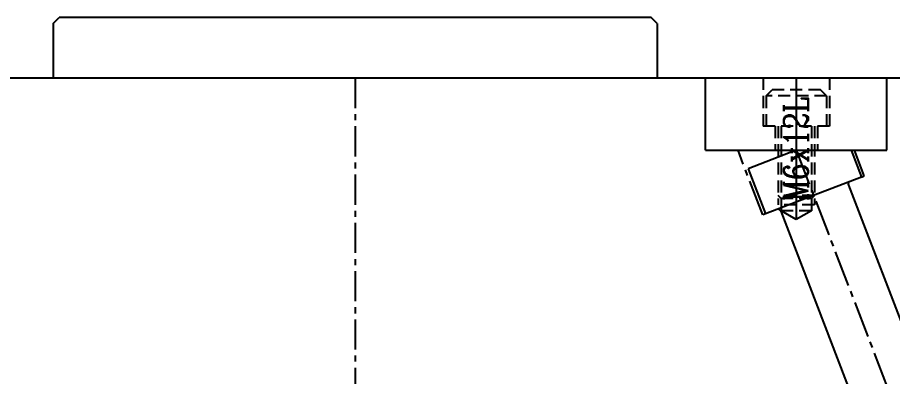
# Model space of a CAD drawing. Header units: millimetres. Extents: x 27275 to 28529, y -21406 to -20519.
# Drawn here: x 27839.4 to 27984.2, y -21095.5 to -21036 of the extents above; entities that cross this region are included whole.
import ezdxf

# ---------------------------------------------------------------- set-up
doc = ezdxf.new("R2010")
doc.units = ezdxf.units.MM
doc.header["$LTSCALE"] = 8
for name, pattern in [('CENTER', [2, 1.25, -0.25, 0.25, -0.25]), ('CENTER2', [1.125, 0.75, -0.125, 0.125, -0.125]), ('HIDDEN', [0.375, 0.25, -0.125])]:
    doc.linetypes.add(name, pattern=pattern)
for name, color, linetype in [('CL', 1, 'Continuous'), ('PIN', 5, 'Continuous'), ('SCREW', 52, 'HIDDEN')]:
    doc.layers.add(name, color=color, linetype=linetype)
doc.layers.add('dim', color=3, linetype='Continuous', lineweight=15)
doc.styles.add('ROMANC', font='RomanC.ttf', dxfattribs={"width": 0.8, "height": 7})

# ---------------------------------------------------------------- blocks, each defined once
blk = doc.blocks.new('20160808.152345')
at = {"linetype": 'HIDDEN'}
for p, q in [((-5.5, 19.5), (-5.5, 11.5)), ((5.5, 19.5), (5.5, 11.5)), ((5.5, 11.5), (-5.5, 11.5)), ((-3.5, 11.5), (-3.5, 7.5)), ((3.5, 11.5), (3.5, 7.5))]:
    blk.add_line(p, q, dxfattribs=at)
at = {"layer": 'SCREW', "linetype": 'CENTER2', "ltscale": 5}
blk.add_line((0, 19.5), (0, -3.93), dxfattribs=at)
at = {"layer": 'SCREW'}
for p, q in [((-5, 16.5), (-4, 17.5)), ((4, 17.5), (-4, 17.5)), ((5, 16.5), (-5, 16.5)), ((-5, 16.5), (-5, 11.5)), ((5, 16.5), (5, 11.5)), ((-3, 11.5), (-3, -1.5)), ((-2.5, 11.5), (-2.5, -2.5)), ((2.5, 11.5), (2.5, -2.5)), ((3, 11.5), (3, -1.5)), ((-2.5, -0.5), (-3, 0)), ((3, 0), (-3, 0)), ((2.5, -0.5), (3, 0)), ((2.5, -0.5), (-2.5, -0.5)), ((3, -1.5), (-3, -1.5)), ((2.5, -2.5), (-2.5, -2.5))]:
    blk.add_line(p, q, dxfattribs=at)
at = {"layer": 'SCREW', "linetype": 'Continuous'}
for p, q in [((5, 16.5), (4, 17.5)), ((0, -3.93), (-2.5, -2.5)), ((2.5, -2.5), (0, -3.93))]:
    blk.add_line(p, q, dxfattribs=at)
at = {"layer": 'dim', "style": 'ROMANC', "width": 0.8}
blk.add_text('M6x12L', height=4.065, rotation=90, dxfattribs=at).set_placement((1.99, -0.9))

msp = doc.modelspace()

# ---------------------------------------------------------------- linework, layer by layer
at = {"linetype": 'Continuous'}
for p, q in [((27845.266, -21036.996), (27846.266, -21035.996)), ((27944.266, -21035.996), (27846.266, -21035.996)), ((27945.266, -21036.996), (27944.266, -21035.996)), ((27845.266, -21036.996), (27845.266, -21045.996)), ((27945.266, -21036.996), (27945.266, -21045.996)), ((27723.266, -21045.996), (28067.266, -21045.996)), ((27953.266, -21057.996), (27953.266, -21045.996)), ((27983.266, -21057.996), (27983.266, -21045.996)), ((27953.266, -21057.996), (27983.266, -21057.996))]:
    msp.add_line(p, q, dxfattribs=at)
at = {"layer": 'CL', "color": 7, "linetype": 'CENTER', "ltscale": 0.5}
msp.add_line((27895.266, -21045.996), (27895.266, -21376.996), dxfattribs=at)
at = {"layer": 'PIN', "linetype": 'CENTER2'}
for p, q in [((27962.73, -21068.69), (27958.625, -21057.996)), ((27968.266, -21057.996), (28012.026, -21171.996)), ((27979.535, -21062.24), (27977.906, -21057.996)), ((27979.068, -21062.419), (27979.535, -21062.24)), ((27963.197, -21068.511), (27962.73, -21068.69))]:
    msp.add_line(p, q, dxfattribs=at)
at = {"layer": 'PIN'}
for p, q in [((27968.266, -21057.996), (27960.33, -21061.043)), ((27977.37, -21057.996), (27979.068, -21062.419)), ((27960.33, -21061.043), (27963.197, -21068.511)), ((27979.068, -21062.419), (27963.197, -21068.511)), ((27976.913, -21063.782), (28012.933, -21157.615)), ((27965.71, -21068.082), (28001.73, -21161.916))]:
    msp.add_line(p, q, dxfattribs=at)
for centre, start, end in [((27977.38, -21063.602), 111, 201), ((27965.243, -21068.261), 21, 111)]:
    msp.add_arc(centre, 0.5, start, end, dxfattribs=at)

# ---------------------------------------------------------------- block references
at = {"layer": 'SCREW'}
msp.add_blockref('20160808.152345', (27968.266, -21065.496), dxfattribs=at)

doc.saveas('drawing.dxf')
